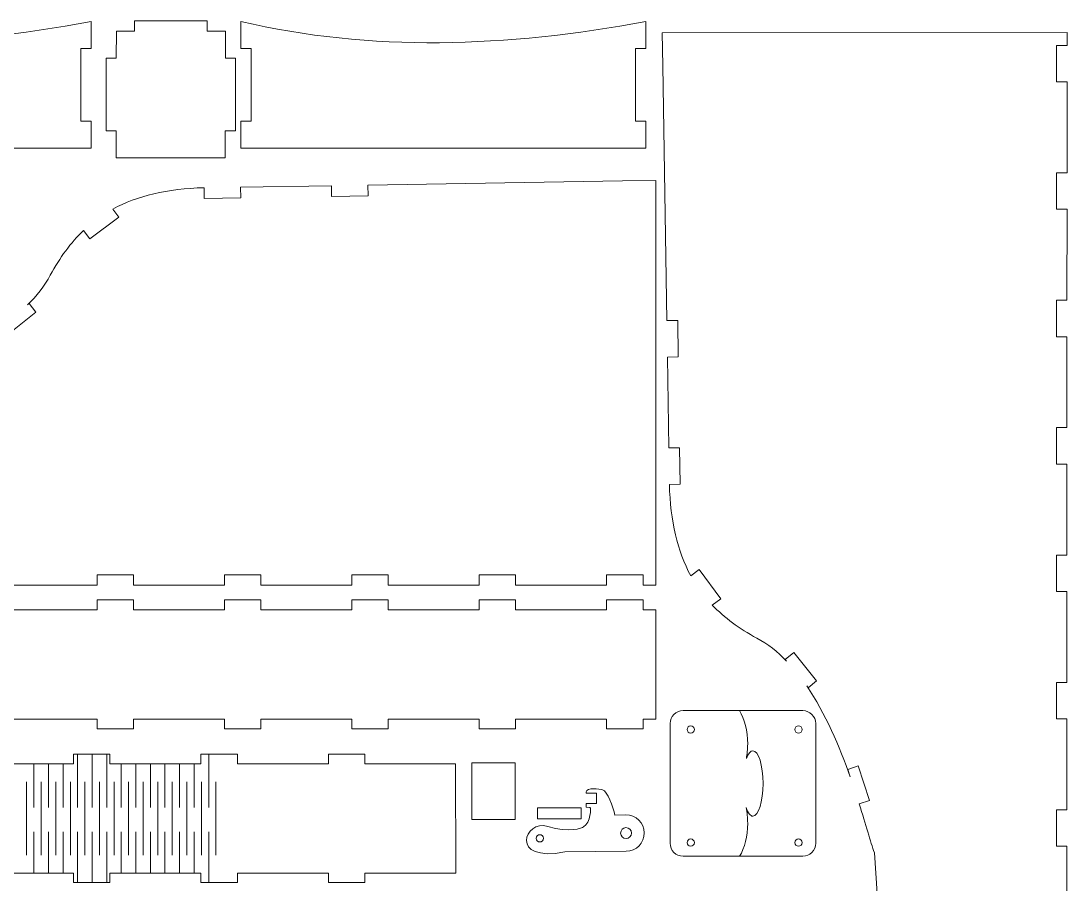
# Model space of a CAD drawing. Header units: centimetres. Extents: x 174 to 233.9, y -148 to -98.3.
# Drawn here: x 203.2 to 231.94, y -122.04 to -98.32 of the extents above; entities that cross this region are included whole.
import ezdxf

# ---------------------------------------------------------------- set-up
doc = ezdxf.new("R2010")
doc.units = ezdxf.units.CM
doc.header["$MEASUREMENT"] = 0
doc.layers.add('layer 1', color=7, linetype='Continuous')

msp = doc.modelspace()

# ---------------------------------------------------------------- linework, layer by layer
at = {"layer": 'layer 1', "color": 250, "lineweight": 20}
for centre in [(221.59988, -117.79003), (224.56321, -117.79003), (221.59988, -120.89889), (224.56321, -120.89889)]:
    msp.add_ellipse(centre, major_axis=(0, 0.1), ratio=1, dxfattribs=at)
for points, knots in [([(194.00359, -101.81517), (194.00359, -101.81517), (194.00359, -101.07532), (194.00359, -101.07532), (194.00359, -101.07532), (194.00359, -101.07532), (194.28359, -101.07532), (194.28359, -101.07532), (194.28359, -101.07532), (194.28359, -101.07532), (194.28359, -99.07532), (194.28359, -99.07532), (194.28359, -99.07532), (194.28359, -99.07532), (194.00359, -99.07532), (194.00359, -99.07532), (194.00359, -99.07532), (194.00359, -99.07532), (194.00359, -98.3359), (194.00359, -98.3359), (194.00359, -98.3359), (197.56015, -99.17202), (201.29053, -99.05204), (205.12932, -98.3359), (205.12932, -98.3359), (205.12932, -98.3359), (205.12932, -99.07532), (205.12932, -99.07532), (205.12932, -99.07532), (205.12932, -99.07532), (204.84707, -99.07532), (204.84707, -99.07532), (204.84707, -99.07532), (204.84707, -99.07532), (204.84707, -101.07532), (204.84707, -101.07532), (204.84707, -101.07532), (204.84707, -101.07532), (205.12932, -101.07532), (205.12932, -101.07532), (205.12932, -101.07532), (205.12932, -101.07532), (205.12932, -101.81517), (205.12932, -101.81517), (205.12932, -101.81517), (205.12932, -101.81517), (194.00359, -101.81517), (194.00359, -101.81517)], [0, 0, 0, 0, 0.07692308, 0.07692308, 0.07692308, 0.07692308, 0.15384615, 0.15384615, 0.15384615, 0.15384615, 0.23076923, 0.23076923, 0.23076923, 0.23076923, 0.30769231, 0.30769231, 0.30769231, 0.30769231, 0.38461538, 0.38461538, 0.38461538, 0.38461538, 0.46153846, 0.46153846, 0.46153846, 0.46153846, 0.53846154, 0.53846154, 0.53846154, 0.53846154, 0.61538462, 0.61538462, 0.61538462, 0.61538462, 0.69230769, 0.69230769, 0.69230769, 0.69230769, 0.76923077, 0.76923077, 0.76923077, 0.76923077, 0.84615385, 0.84615385, 0.84615385, 0.84615385, 1, 1, 1, 1]), ([(205.81914, -98.60005), (205.81914, -98.60005), (206.3145, -98.60005), (206.3145, -98.60005), (206.3145, -98.60005), (206.3145, -98.60005), (206.3145, -98.32005), (206.3145, -98.32005), (206.3145, -98.32005), (206.3145, -98.32005), (208.3145, -98.32005), (208.3145, -98.32005), (208.3145, -98.32005), (208.3145, -98.32005), (208.3145, -98.60005), (208.3145, -98.60005), (208.3145, -98.60005), (208.3145, -98.60005), (208.8145, -98.60005), (208.8145, -98.60005), (208.8145, -98.60005), (208.8145, -98.60005), (208.81351, -99.33991), (208.81351, -99.33991), (208.81351, -99.33991), (208.81351, -99.33991), (209.09217, -99.33991), (209.09217, -99.33991), (209.09217, -99.33991), (209.09217, -99.33991), (209.09217, -101.33991), (209.09217, -101.33991), (209.09217, -101.33991), (209.09217, -101.33991), (208.81084, -101.33991), (208.81084, -101.33991), (208.81084, -101.33991), (208.81084, -101.33991), (208.80985, -102.07976), (208.80985, -102.07976), (208.80985, -102.07976), (208.80985, -102.07976), (205.8145, -102.07976), (205.8145, -102.07976), (205.8145, -102.07976), (205.8145, -102.07976), (205.81549, -101.33991), (205.81549, -101.33991), (205.81549, -101.33991), (205.81549, -101.33991), (205.53682, -101.33991), (205.53682, -101.33991), (205.53682, -101.33991), (205.53682, -101.33991), (205.53682, -99.33991), (205.53682, -99.33991), (205.53682, -99.33991), (205.53682, -99.33991), (205.81815, -99.33991), (205.81815, -99.33991), (205.81815, -99.33991), (205.81815, -99.33991), (205.81914, -98.60005), (205.81914, -98.60005)], [0, 0, 0, 0, 0.05882353, 0.05882353, 0.05882353, 0.05882353, 0.11764706, 0.11764706, 0.11764706, 0.11764706, 0.17647059, 0.17647059, 0.17647059, 0.17647059, 0.23529412, 0.23529412, 0.23529412, 0.23529412, 0.29411765, 0.29411765, 0.29411765, 0.29411765, 0.35294118, 0.35294118, 0.35294118, 0.35294118, 0.41176471, 0.41176471, 0.41176471, 0.41176471, 0.47058824, 0.47058824, 0.47058824, 0.47058824, 0.52941176, 0.52941176, 0.52941176, 0.52941176, 0.58823529, 0.58823529, 0.58823529, 0.58823529, 0.64705882, 0.64705882, 0.64705882, 0.64705882, 0.70588235, 0.70588235, 0.70588235, 0.70588235, 0.76470588, 0.76470588, 0.76470588, 0.76470588, 0.82352941, 0.82352941, 0.82352941, 0.82352941, 0.88235294, 0.88235294, 0.88235294, 0.88235294, 1, 1, 1, 1]), ([(209.2436, -101.81517), (209.2436, -101.81517), (209.2436, -101.07532), (209.2436, -101.07532), (209.2436, -101.07532), (209.2436, -101.07532), (209.5236, -101.07532), (209.5236, -101.07532), (209.5236, -101.07532), (209.5236, -101.07532), (209.5236, -99.07532), (209.5236, -99.07532), (209.5236, -99.07532), (209.5236, -99.07532), (209.2436, -99.07532), (209.2436, -99.07532), (209.2436, -99.07532), (209.2436, -99.07532), (209.2436, -98.3359), (209.2436, -98.3359), (209.2436, -98.3359), (212.80016, -99.17202), (216.53054, -99.05204), (220.36933, -98.3359), (220.36933, -98.3359), (220.36933, -98.3359), (220.36933, -99.07532), (220.36933, -99.07532), (220.36933, -99.07532), (220.36933, -99.07532), (220.08708, -99.07532), (220.08708, -99.07532), (220.08708, -99.07532), (220.08708, -99.07532), (220.08708, -101.07532), (220.08708, -101.07532), (220.08708, -101.07532), (220.08708, -101.07532), (220.36933, -101.07532), (220.36933, -101.07532), (220.36933, -101.07532), (220.36933, -101.07532), (220.36933, -101.81517), (220.36933, -101.81517), (220.36933, -101.81517), (220.36933, -101.81517), (209.2436, -101.81517), (209.2436, -101.81517)], [0, 0, 0, 0, 0.07692308, 0.07692308, 0.07692308, 0.07692308, 0.15384615, 0.15384615, 0.15384615, 0.15384615, 0.23076923, 0.23076923, 0.23076923, 0.23076923, 0.30769231, 0.30769231, 0.30769231, 0.30769231, 0.38461538, 0.38461538, 0.38461538, 0.38461538, 0.46153846, 0.46153846, 0.46153846, 0.46153846, 0.53846154, 0.53846154, 0.53846154, 0.53846154, 0.61538462, 0.61538462, 0.61538462, 0.61538462, 0.69230769, 0.69230769, 0.69230769, 0.69230769, 0.76923077, 0.76923077, 0.76923077, 0.76923077, 0.84615385, 0.84615385, 0.84615385, 0.84615385, 1, 1, 1, 1]), ([(220.82976, -99.55668), (220.82976, -99.55668), (220.81477, -98.6442), (220.81477, -98.6442), (220.81477, -98.6442), (220.81477, -98.6442), (231.9405, -98.64188), (231.9405, -98.64188), (231.9405, -98.64188), (231.9405, -98.64188), (231.94037, -98.99676), (231.94037, -98.99676)], [0, 0, 0, 0, 0.25, 0.25, 0.25, 0.25, 0.5, 0.5, 0.5, 0.5, 1, 1, 1, 1]), ([(231.94002, -99.99676), (231.94002, -99.99676), (231.65261, -99.99676), (231.65261, -99.99676), (231.65261, -99.99676), (231.65261, -99.99676), (231.65261, -98.99676), (231.65261, -98.99676), (231.65261, -98.99676), (231.65261, -98.99676), (231.94037, -98.99676), (231.94037, -98.99676)], [0, 0, 0, 0, 0.25, 0.25, 0.25, 0.25, 0.5, 0.5, 0.5, 0.5, 1, 1, 1, 1]), ([(231.93877, -103.49676), (231.93877, -103.49676), (231.65261, -103.49676), (231.65261, -103.49676), (231.65261, -103.49676), (231.65261, -103.49676), (231.65261, -102.49676), (231.65261, -102.49676), (231.65261, -102.49676), (231.65261, -102.49676), (231.93913, -102.49676), (231.93913, -102.49676)], [0, 0, 0, 0, 0.25, 0.25, 0.25, 0.25, 0.5, 0.5, 0.5, 0.5, 1, 1, 1, 1]), ([(209.23055, -102.89089), (209.23055, -102.89089), (209.2349, -103.18307), (209.2349, -103.18307), (209.2349, -103.18307), (209.2349, -103.18307), (208.23501, -103.19797), (208.23501, -103.19797), (208.23501, -103.19797), (208.23501, -103.19797), (208.23061, -102.90241), (208.23061, -102.90241)], [0, 0, 0, 0, 0.25, 0.25, 0.25, 0.25, 0.5, 0.5, 0.5, 0.5, 1, 1, 1, 1]), ([(212.73008, -102.8334), (212.73008, -102.8334), (212.73451, -103.13093), (212.73451, -103.13093), (212.73451, -103.13093), (212.73451, -103.13093), (211.73462, -103.14582), (211.73462, -103.14582), (211.73462, -103.14582), (211.73462, -103.14582), (211.73021, -102.84982), (211.73021, -102.84982)], [0, 0, 0, 0, 0.25, 0.25, 0.25, 0.25, 0.5, 0.5, 0.5, 0.5, 1, 1, 1, 1]), ([(219.72929, -102.71841), (219.72929, -102.71841), (220.64177, -102.70342), (220.64177, -102.70342), (220.64177, -102.70342), (220.64177, -102.70342), (220.64409, -113.82915), (220.64409, -113.82915), (220.64409, -113.82915), (220.64409, -113.82915), (220.28921, -113.82902), (220.28921, -113.82902)], [0, 0, 0, 0, 0.25, 0.25, 0.25, 0.25, 0.5, 0.5, 0.5, 0.5, 1, 1, 1, 1]), ([(205.72144, -103.48982), (205.72144, -103.48982), (205.88979, -103.71664), (205.88979, -103.71664), (205.88979, -103.71664), (205.88979, -103.71664), (205.08678, -104.31262), (205.08678, -104.31262), (205.08678, -104.31262), (205.08678, -104.31262), (204.91435, -104.08029), (204.91435, -104.08029)], [0, 0, 0, 0, 0.25, 0.25, 0.25, 0.25, 0.5, 0.5, 0.5, 0.5, 1, 1, 1, 1]), ([(203.37417, -106.12416), (203.62968, -105.87686), (203.8454, -105.60587), (204.00494, -105.30869), (204.00494, -105.30869), (204.26707, -104.8204), (204.56627, -104.41289), (204.91435, -104.08029)], [0, 0, 0, 0, 0.33333333, 0.33333333, 0.33333333, 0.33333333, 1, 1, 1, 1]), ([(231.93753, -106.99676), (231.93753, -106.99676), (231.65261, -106.99676), (231.65261, -106.99676), (231.65261, -106.99676), (231.65261, -106.99676), (231.65261, -105.99676), (231.65261, -105.99676), (231.65261, -105.99676), (231.65261, -105.99676), (231.93788, -105.99676), (231.93788, -105.99676)], [0, 0, 0, 0, 0.25, 0.25, 0.25, 0.25, 0.5, 0.5, 0.5, 0.5, 1, 1, 1, 1]), ([(203.37417, -106.12416), (203.37417, -106.12416), (203.42099, -106.08641), (203.42099, -106.08641), (203.42099, -106.08641), (203.42099, -106.08641), (203.60927, -106.31996), (203.60927, -106.31996), (203.60927, -106.31996), (203.60927, -106.31996), (202.83076, -106.94759), (202.83076, -106.94759), (202.83076, -106.94759), (202.83076, -106.94759), (202.64247, -106.71404), (202.64247, -106.71404), (202.64247, -106.71404), (202.64247, -106.71404), (202.6914, -106.67459), (202.6914, -106.67459)], [0, 0, 0, 0, 0.16666667, 0.16666667, 0.16666667, 0.16666667, 0.33333333, 0.33333333, 0.33333333, 0.33333333, 0.5, 0.5, 0.5, 0.5, 0.66666667, 0.66666667, 0.66666667, 0.66666667, 1, 1, 1, 1]), ([(220.94475, -106.55589), (220.94475, -106.55589), (221.24228, -106.55146), (221.24228, -106.55146), (221.24228, -106.55146), (221.24228, -106.55146), (221.25717, -107.55135), (221.25717, -107.55135), (221.25717, -107.55135), (221.25717, -107.55135), (220.96117, -107.55576), (220.96117, -107.55576)], [0, 0, 0, 0, 0.25, 0.25, 0.25, 0.25, 0.5, 0.5, 0.5, 0.5, 1, 1, 1, 1]), ([(231.93628, -110.49676), (231.93628, -110.49676), (231.65261, -110.49676), (231.65261, -110.49676), (231.65261, -110.49676), (231.65261, -110.49676), (231.65261, -109.49676), (231.65261, -109.49676), (231.65261, -109.49676), (231.65261, -109.49676), (231.93664, -109.49676), (231.93664, -109.49676)], [0, 0, 0, 0, 0.25, 0.25, 0.25, 0.25, 0.5, 0.5, 0.5, 0.5, 1, 1, 1, 1]), ([(221.00224, -110.05542), (221.00224, -110.05542), (221.29442, -110.05107), (221.29442, -110.05107), (221.29442, -110.05107), (221.29442, -110.05107), (221.30932, -111.05096), (221.30932, -111.05096), (221.30932, -111.05096), (221.30932, -111.05096), (221.01376, -111.05536), (221.01376, -111.05536)], [0, 0, 0, 0, 0.25, 0.25, 0.25, 0.25, 0.5, 0.5, 0.5, 0.5, 1, 1, 1, 1]), ([(231.93504, -113.99676), (231.93504, -113.99676), (231.65261, -113.99676), (231.65261, -113.99676), (231.65261, -113.99676), (231.65261, -113.99676), (231.65261, -112.99676), (231.65261, -112.99676), (231.65261, -112.99676), (231.65261, -112.99676), (231.93539, -112.99676), (231.93539, -112.99676)], [0, 0, 0, 0, 0.25, 0.25, 0.25, 0.25, 0.5, 0.5, 0.5, 0.5, 1, 1, 1, 1]), ([(221.60117, -113.56453), (221.60117, -113.56453), (221.82799, -113.39618), (221.82799, -113.39618), (221.82799, -113.39618), (221.82799, -113.39618), (222.42397, -114.19919), (222.42397, -114.19919), (222.42397, -114.19919), (222.42397, -114.19919), (222.19164, -114.37162), (222.19164, -114.37162)], [0, 0, 0, 0, 0.25, 0.25, 0.25, 0.25, 0.5, 0.5, 0.5, 0.5, 1, 1, 1, 1]), ([(205.28921, -113.82369), (205.28921, -113.82369), (205.28921, -113.54126), (205.28921, -113.54126), (205.28921, -113.54126), (205.28921, -113.54126), (206.28921, -113.54126), (206.28921, -113.54126), (206.28921, -113.54126), (206.28921, -113.54126), (206.28921, -113.82404), (206.28921, -113.82404)], [0, 0, 0, 0, 0.25, 0.25, 0.25, 0.25, 0.5, 0.5, 0.5, 0.5, 1, 1, 1, 1]), ([(208.78921, -113.82493), (208.78921, -113.82493), (208.78921, -113.54126), (208.78921, -113.54126), (208.78921, -113.54126), (208.78921, -113.54126), (209.78921, -113.54126), (209.78921, -113.54126), (209.78921, -113.54126), (209.78921, -113.54126), (209.78921, -113.82529), (209.78921, -113.82529)], [0, 0, 0, 0, 0.25, 0.25, 0.25, 0.25, 0.5, 0.5, 0.5, 0.5, 1, 1, 1, 1]), ([(212.28921, -113.82618), (212.28921, -113.82618), (212.28921, -113.54126), (212.28921, -113.54126), (212.28921, -113.54126), (212.28921, -113.54126), (213.28921, -113.54126), (213.28921, -113.54126), (213.28921, -113.54126), (213.28921, -113.54126), (213.28921, -113.82653), (213.28921, -113.82653)], [0, 0, 0, 0, 0.25, 0.25, 0.25, 0.25, 0.5, 0.5, 0.5, 0.5, 1, 1, 1, 1]), ([(215.78921, -113.82742), (215.78921, -113.82742), (215.78921, -113.54126), (215.78921, -113.54126), (215.78921, -113.54126), (215.78921, -113.54126), (216.78921, -113.54126), (216.78921, -113.54126), (216.78921, -113.54126), (216.78921, -113.54126), (216.78921, -113.82778), (216.78921, -113.82778)], [0, 0, 0, 0, 0.25, 0.25, 0.25, 0.25, 0.5, 0.5, 0.5, 0.5, 1, 1, 1, 1]), ([(219.28921, -113.82867), (219.28921, -113.82867), (219.28921, -113.54126), (219.28921, -113.54126), (219.28921, -113.54126), (219.28921, -113.54126), (220.28921, -113.54126), (220.28921, -113.54126), (220.28921, -113.54126), (220.28921, -113.54126), (220.28921, -113.82902), (220.28921, -113.82902)], [0, 0, 0, 0, 0.25, 0.25, 0.25, 0.25, 0.5, 0.5, 0.5, 0.5, 1, 1, 1, 1]), ([(205.28921, -114.50661), (205.28921, -114.50661), (205.28921, -114.22661), (205.28921, -114.22661), (205.28921, -114.22661), (205.28921, -114.22661), (206.28921, -114.22661), (206.28921, -114.22661), (206.28921, -114.22661), (206.28921, -114.22661), (206.28921, -114.50661), (206.28921, -114.50661)], [0, 0, 0, 0, 0.25, 0.25, 0.25, 0.25, 0.5, 0.5, 0.5, 0.5, 1, 1, 1, 1]), ([(208.78921, -114.50661), (208.78921, -114.50661), (208.78921, -114.22661), (208.78921, -114.22661), (208.78921, -114.22661), (208.78921, -114.22661), (209.78921, -114.22661), (209.78921, -114.22661), (209.78921, -114.22661), (209.78921, -114.22661), (209.78921, -114.50661), (209.78921, -114.50661)], [0, 0, 0, 0, 0.25, 0.25, 0.25, 0.25, 0.5, 0.5, 0.5, 0.5, 1, 1, 1, 1]), ([(212.28921, -114.50661), (212.28921, -114.50661), (212.28921, -114.22661), (212.28921, -114.22661), (212.28921, -114.22661), (212.28921, -114.22661), (213.28921, -114.22661), (213.28921, -114.22661), (213.28921, -114.22661), (213.28921, -114.22661), (213.28921, -114.50661), (213.28921, -114.50661)], [0, 0, 0, 0, 0.25, 0.25, 0.25, 0.25, 0.5, 0.5, 0.5, 0.5, 1, 1, 1, 1]), ([(215.78921, -114.50661), (215.78921, -114.50661), (215.78921, -114.22661), (215.78921, -114.22661), (215.78921, -114.22661), (215.78921, -114.22661), (216.78921, -114.22661), (216.78921, -114.22661), (216.78921, -114.22661), (216.78921, -114.22661), (216.78921, -114.50661), (216.78921, -114.50661)], [0, 0, 0, 0, 0.25, 0.25, 0.25, 0.25, 0.5, 0.5, 0.5, 0.5, 1, 1, 1, 1]), ([(219.28921, -114.50661), (219.28921, -114.50661), (219.28921, -114.22661), (219.28921, -114.22661), (219.28921, -114.22661), (219.28921, -114.22661), (220.28921, -114.22661), (220.28921, -114.22661), (220.28921, -114.22661), (220.28921, -114.22661), (220.28921, -114.50661), (220.28921, -114.50661)], [0, 0, 0, 0, 0.25, 0.25, 0.25, 0.25, 0.5, 0.5, 0.5, 0.5, 1, 1, 1, 1]), ([(224.23551, -115.9118), (223.98821, -115.65629), (223.71722, -115.44057), (223.42004, -115.28103), (223.42004, -115.28103), (222.93175, -115.0189), (222.52424, -114.7197), (222.19164, -114.37162)], [0, 0, 0, 0, 0.33333333, 0.33333333, 0.33333333, 0.33333333, 1, 1, 1, 1]), ([(220.28921, -114.50661), (220.28921, -114.50661), (220.64409, -114.50661), (220.64409, -114.50661), (220.64409, -114.50661), (220.64409, -114.50661), (220.64409, -117.50661), (220.64409, -117.50661), (220.64409, -117.50661), (220.64409, -117.50661), (220.28921, -117.50661), (220.28921, -117.50661)], [0, 0, 0, 0, 0.25, 0.25, 0.25, 0.25, 0.5, 0.5, 0.5, 0.5, 1, 1, 1, 1]), ([(224.23551, -115.9118), (224.23551, -115.9118), (224.19776, -115.86498), (224.19776, -115.86498), (224.19776, -115.86498), (224.19776, -115.86498), (224.43131, -115.6767), (224.43131, -115.6767), (224.43131, -115.6767), (224.43131, -115.6767), (225.05894, -116.45521), (225.05894, -116.45521), (225.05894, -116.45521), (225.05894, -116.45521), (224.82539, -116.6435), (224.82539, -116.6435), (224.82539, -116.6435), (224.82539, -116.6435), (224.78594, -116.59457), (224.78594, -116.59457)], [0, 0, 0, 0, 0.16666667, 0.16666667, 0.16666667, 0.16666667, 0.33333333, 0.33333333, 0.33333333, 0.33333333, 0.5, 0.5, 0.5, 0.5, 0.66666667, 0.66666667, 0.66666667, 0.66666667, 1, 1, 1, 1]), ([(231.93395, -117.49676), (231.93395, -117.49676), (231.65261, -117.49676), (231.65261, -117.49676), (231.65261, -117.49676), (231.65261, -117.49676), (231.65261, -116.49676), (231.65261, -116.49676), (231.65261, -116.49676), (231.65261, -116.49676), (231.93415, -116.49676), (231.93415, -116.49676)], [0, 0, 0, 0, 0.25, 0.25, 0.25, 0.25, 0.5, 0.5, 0.5, 0.5, 1, 1, 1, 1]), ([(206.28921, -117.50661), (206.28921, -117.50661), (206.28921, -117.7768), (206.28921, -117.7768), (206.28921, -117.7768), (206.28921, -117.7768), (205.28921, -117.7768), (205.28921, -117.7768), (205.28921, -117.7768), (205.28921, -117.7768), (205.28921, -117.50661), (205.28921, -117.50661)], [0, 0, 0, 0, 0.25, 0.25, 0.25, 0.25, 0.5, 0.5, 0.5, 0.5, 1, 1, 1, 1]), ([(209.78921, -117.50661), (209.78921, -117.50661), (209.78921, -117.7768), (209.78921, -117.7768), (209.78921, -117.7768), (209.78921, -117.7768), (208.78921, -117.7768), (208.78921, -117.7768), (208.78921, -117.7768), (208.78921, -117.7768), (208.78921, -117.50661), (208.78921, -117.50661)], [0, 0, 0, 0, 0.25, 0.25, 0.25, 0.25, 0.5, 0.5, 0.5, 0.5, 1, 1, 1, 1]), ([(213.28921, -117.50661), (213.28921, -117.50661), (213.28921, -117.7768), (213.28921, -117.7768), (213.28921, -117.7768), (213.28921, -117.7768), (212.28921, -117.7768), (212.28921, -117.7768), (212.28921, -117.7768), (212.28921, -117.7768), (212.28921, -117.50661), (212.28921, -117.50661)], [0, 0, 0, 0, 0.25, 0.25, 0.25, 0.25, 0.5, 0.5, 0.5, 0.5, 1, 1, 1, 1]), ([(216.78921, -117.50661), (216.78921, -117.50661), (216.78921, -117.7768), (216.78921, -117.7768), (216.78921, -117.7768), (216.78921, -117.7768), (215.78921, -117.7768), (215.78921, -117.7768), (215.78921, -117.7768), (215.78921, -117.7768), (215.78921, -117.50661), (215.78921, -117.50661)], [0, 0, 0, 0, 0.25, 0.25, 0.25, 0.25, 0.5, 0.5, 0.5, 0.5, 1, 1, 1, 1]), ([(220.28921, -117.50661), (220.28921, -117.50661), (220.28921, -117.7768), (220.28921, -117.7768), (220.28921, -117.7768), (220.28921, -117.7768), (219.28921, -117.7768), (219.28921, -117.7768), (219.28921, -117.7768), (219.28921, -117.7768), (219.28921, -117.50661), (219.28921, -117.50661)], [0, 0, 0, 0, 0.25, 0.25, 0.25, 0.25, 0.5, 0.5, 0.5, 0.5, 1, 1, 1, 1]), ([(221.38798, -117.27342), (221.38798, -117.27342), (224.67932, -117.27342), (224.67932, -117.27342), (224.67932, -117.27342), (224.87421, -117.27342), (225.03365, -117.43286), (225.03365, -117.62774), (225.03365, -117.62774), (225.03365, -117.62774), (225.03365, -120.9191), (225.03365, -120.9191), (225.03365, -120.9191), (225.03365, -121.11397), (224.87421, -121.27342), (224.67932, -121.27342), (224.67932, -121.27342), (224.67932, -121.27342), (221.38798, -121.27342), (221.38798, -121.27342), (221.38798, -121.27342), (221.19308, -121.27342), (221.03365, -121.11397), (221.03365, -120.9191), (221.03365, -120.9191), (221.03365, -120.9191), (221.03365, -117.62774), (221.03365, -117.62774), (221.03365, -117.62774), (221.03365, -117.43286), (221.19308, -117.27342), (221.38798, -117.27342)], [0, 0, 0, 0, 0.11111111, 0.11111111, 0.11111111, 0.11111111, 0.22222222, 0.22222222, 0.22222222, 0.22222222, 0.33333333, 0.33333333, 0.33333333, 0.33333333, 0.44444444, 0.44444444, 0.44444444, 0.44444444, 0.55555556, 0.55555556, 0.55555556, 0.55555556, 0.66666667, 0.66666667, 0.66666667, 0.66666667, 0.77777778, 0.77777778, 0.77777778, 0.77777778, 1, 1, 1, 1]), ([(222.93649, -117.27342), (223.07642, -117.49765), (223.1647, -117.82587), (223.1647, -118.19154), (223.1647, -118.19154), (223.1647, -118.33133), (223.1518, -118.46566), (223.12805, -118.59077)], [0, 0, 0, 0, 0.33333333, 0.33333333, 0.33333333, 0.33333333, 1, 1, 1, 1]), ([(223.12805, -118.59077), (223.17665, -118.45556), (223.23988, -118.37384), (223.30898, -118.37384), (223.30898, -118.37384), (223.46241, -118.37384), (223.58679, -118.7766), (223.58679, -119.27342), (223.58679, -119.27342), (223.58679, -119.77024), (223.46241, -120.173), (223.30898, -120.173), (223.30898, -120.173), (223.23704, -120.173), (223.17148, -120.08446), (223.12214, -119.93919)], [0, 0, 0, 0, 0.2, 0.2, 0.2, 0.2, 0.4, 0.4, 0.4, 0.4, 0.6, 0.6, 0.6, 0.6, 1, 1, 1, 1]), ([(204.64409, -118.73684), (204.64409, -118.73684), (204.64409, -118.46837), (204.64409, -118.46837), (204.64409, -118.46837), (204.64409, -118.46837), (205.64409, -118.46837), (205.64409, -118.46837), (205.64409, -118.46837), (205.64409, -118.46837), (205.64409, -118.73684), (205.64409, -118.73684)], [0, 0, 0, 0, 0.25, 0.25, 0.25, 0.25, 0.5, 0.5, 0.5, 0.5, 1, 1, 1, 1]), ([(208.14409, -118.73684), (208.14409, -118.73684), (208.14409, -118.46837), (208.14409, -118.46837), (208.14409, -118.46837), (208.14409, -118.46837), (209.14409, -118.46837), (209.14409, -118.46837), (209.14409, -118.46837), (209.14409, -118.46837), (209.14409, -118.73684), (209.14409, -118.73684)], [0, 0, 0, 0, 0.25, 0.25, 0.25, 0.25, 0.5, 0.5, 0.5, 0.5, 1, 1, 1, 1]), ([(211.64409, -118.73684), (211.64409, -118.73684), (211.64409, -118.46837), (211.64409, -118.46837), (211.64409, -118.46837), (211.64409, -118.46837), (212.64409, -118.46837), (212.64409, -118.46837), (212.64409, -118.46837), (212.64409, -118.46837), (212.64409, -118.73684), (212.64409, -118.73684)], [0, 0, 0, 0, 0.25, 0.25, 0.25, 0.25, 0.5, 0.5, 0.5, 0.5, 1, 1, 1, 1]), ([(212.64409, -118.73684), (212.64409, -118.73684), (215.13852, -118.73684), (215.13852, -118.73684), (215.13852, -118.73684), (215.13852, -118.73684), (215.14409, -121.73684), (215.14409, -121.73684)], [0, 0, 0, 0, 0.33333333, 0.33333333, 0.33333333, 0.33333333, 1, 1, 1, 1]), ([(215.58372, -118.71068), (215.58372, -118.71068), (216.77372, -118.71068), (216.77372, -118.71068), (216.77372, -118.71068), (216.77372, -118.71068), (216.77372, -120.26068), (216.77372, -120.26068), (216.77372, -120.26068), (216.77372, -120.26068), (215.58372, -120.26068), (215.58372, -120.26068), (215.58372, -120.26068), (215.58372, -120.26068), (215.58372, -118.71068), (215.58372, -118.71068)], [0, 0, 0, 0, 0.2, 0.2, 0.2, 0.2, 0.4, 0.4, 0.4, 0.4, 0.6, 0.6, 0.6, 0.6, 1, 1, 1, 1]), ([(225.98176, -119.09539), (225.98176, -119.09539), (225.91257, -118.88763), (225.91257, -118.88763), (225.91257, -118.88763), (225.91257, -118.88763), (226.1972, -118.79284), (226.1972, -118.79284), (226.1972, -118.79284), (226.1972, -118.79284), (226.51315, -119.74162), (226.51315, -119.74162), (226.51315, -119.74162), (226.51315, -119.74162), (226.22864, -119.83636), (226.22864, -119.83636)], [0, 0, 0, 0, 0.2, 0.2, 0.2, 0.2, 0.4, 0.4, 0.4, 0.4, 0.6, 0.6, 0.6, 0.6, 1, 1, 1, 1]), ([(218.72807, -119.54506), (218.72807, -119.54506), (219.01045, -119.54506), (219.01045, -119.54506), (219.01045, -119.54506), (219.01045, -119.54506), (219.01045, -119.82506), (219.01045, -119.82506), (219.01045, -119.82506), (219.01045, -119.82506), (218.72632, -119.82506), (218.72632, -119.82506)], [0, 0, 0, 0, 0.25, 0.25, 0.25, 0.25, 0.5, 0.5, 0.5, 0.5, 1, 1, 1, 1]), ([(219.81776, -120.13743), (219.81776, -120.13743), (219.51929, -120.14106), (219.51929, -120.14106), (219.51929, -120.14106), (219.46271, -119.92002), (219.3074, -119.48793), (219.17993, -119.44651), (219.17993, -119.44651), (219.10676, -119.42274), (218.72909, -119.38068), (218.72832, -119.50509), (218.72832, -119.50509), (218.72832, -119.50509), (218.72807, -119.54506), (218.72807, -119.54506)], [0, 0, 0, 0, 0.2, 0.2, 0.2, 0.2, 0.4, 0.4, 0.4, 0.4, 0.6, 0.6, 0.6, 0.6, 1, 1, 1, 1]), ([(218.72632, -119.82506), (218.72632, -119.82506), (218.72569, -119.92541), (218.72569, -119.92541), (218.72569, -119.92541), (218.72569, -119.92541), (218.8285, -119.93307), (218.8285, -119.93307), (218.8285, -119.93307), (218.8791, -119.93683), (218.84559, -120.34911), (218.65571, -120.46854), (218.65571, -120.46854), (218.61407, -120.49473), (218.26509, -120.6451), (217.67026, -120.45442), (217.67026, -120.45442), (217.04017, -120.25243), (216.59144, -121.4541), (218.14491, -121.15644), (218.14491, -121.15644), (218.14491, -121.15644), (219.82909, -121.13736), (219.82909, -121.13736)], [0, 0, 0, 0, 0.14285714, 0.14285714, 0.14285714, 0.14285714, 0.28571429, 0.28571429, 0.28571429, 0.28571429, 0.42857143, 0.42857143, 0.42857143, 0.42857143, 0.57142857, 0.57142857, 0.57142857, 0.57142857, 0.71428571, 0.71428571, 0.71428571, 0.71428571, 1, 1, 1, 1]), ([(226.72358, -122.29568), (226.72358, -122.29568), (226.64592, -121.1774), (226.64592, -121.1774), (226.64592, -121.1774), (226.54121, -120.88008), (226.40713, -120.40054), (226.22864, -119.83636)], [0, 0, 0, 0, 0.33333333, 0.33333333, 0.33333333, 0.33333333, 1, 1, 1, 1]), ([(217.38982, -120.24184), (217.38982, -120.24184), (217.38982, -119.94184), (217.38982, -119.94184), (217.38982, -119.94184), (217.38982, -119.94184), (218.58982, -119.94184), (218.58982, -119.94184), (218.58982, -119.94184), (218.58982, -119.94184), (218.58982, -120.24184), (218.58982, -120.24184), (218.58982, -120.24184), (218.58982, -120.24184), (217.38982, -120.24184), (217.38982, -120.24184)], [0, 0, 0, 0, 0.2, 0.2, 0.2, 0.2, 0.4, 0.4, 0.4, 0.4, 0.6, 0.6, 0.6, 0.6, 1, 1, 1, 1]), ([(219.81776, -120.13744), (220.09388, -120.13429), (220.32027, -120.35561), (220.32339, -120.63173), (220.32339, -120.63173), (220.32652, -120.90786), (220.10521, -121.13424), (219.82909, -121.13736)], [0, 0, 0, 0, 0.33333333, 0.33333333, 0.33333333, 0.33333333, 1, 1, 1, 1]), ([(223.12214, -119.93919), (223.14964, -120.0727), (223.1647, -120.21726), (223.1647, -120.36821), (223.1647, -120.36821), (223.1647, -120.72693), (223.07975, -121.04959), (222.94442, -121.27342)], [0, 0, 0, 0, 0.33333333, 0.33333333, 0.33333333, 0.33333333, 1, 1, 1, 1]), ([(231.93468, -120.99676), (231.93468, -120.99676), (231.65261, -120.99676), (231.65261, -120.99676), (231.65261, -120.99676), (231.65261, -120.99676), (231.65261, -119.99676), (231.65261, -119.99676), (231.65261, -119.99676), (231.65261, -119.99676), (231.93447, -119.99676), (231.93447, -119.99676)], [0, 0, 0, 0, 0.25, 0.25, 0.25, 0.25, 0.5, 0.5, 0.5, 0.5, 1, 1, 1, 1]), ([(217.4537, -120.68202), (217.50893, -120.68139), (217.55419, -120.72566), (217.55482, -120.78085), (217.55482, -120.78085), (217.55545, -120.83611), (217.51119, -120.88138), (217.45596, -120.88201), (217.45596, -120.88201), (217.40074, -120.88263), (217.35546, -120.83838), (217.35484, -120.78315), (217.35484, -120.78315), (217.35421, -120.72792), (217.39846, -120.68264), (217.4537, -120.68202)], [0, 0, 0, 0, 0.2, 0.2, 0.2, 0.2, 0.4, 0.4, 0.4, 0.4, 0.6, 0.6, 0.6, 0.6, 1, 1, 1, 1]), ([(219.82172, -120.48741), (219.90456, -120.48647), (219.97247, -120.55286), (219.97341, -120.63569), (219.97341, -120.63569), (219.97435, -120.71853), (219.90795, -120.78644), (219.82512, -120.78739), (219.82512, -120.78739), (219.74228, -120.78832), (219.67437, -120.72193), (219.67344, -120.63909), (219.67344, -120.63909), (219.67249, -120.55626), (219.73887, -120.48834), (219.82172, -120.48741)], [0, 0, 0, 0, 0.2, 0.2, 0.2, 0.2, 0.4, 0.4, 0.4, 0.4, 0.6, 0.6, 0.6, 0.6, 1, 1, 1, 1]), ([(205.64409, -121.73684), (205.64409, -121.73684), (205.64409, -121.99629), (205.64409, -121.99629), (205.64409, -121.99629), (205.64409, -121.99629), (204.64409, -121.99629), (204.64409, -121.99629), (204.64409, -121.99629), (204.64409, -121.99629), (204.64409, -121.73684), (204.64409, -121.73684)], [0, 0, 0, 0, 0.25, 0.25, 0.25, 0.25, 0.5, 0.5, 0.5, 0.5, 1, 1, 1, 1]), ([(209.14409, -121.73684), (209.14409, -121.73684), (209.14409, -121.99629), (209.14409, -121.99629), (209.14409, -121.99629), (209.14409, -121.99629), (208.14409, -121.99629), (208.14409, -121.99629), (208.14409, -121.99629), (208.14409, -121.99629), (208.14409, -121.73684), (208.14409, -121.73684)], [0, 0, 0, 0, 0.25, 0.25, 0.25, 0.25, 0.5, 0.5, 0.5, 0.5, 1, 1, 1, 1]), ([(212.64409, -121.73684), (212.64409, -121.73684), (212.64409, -121.99629), (212.64409, -121.99629), (212.64409, -121.99629), (212.64409, -121.99629), (211.64409, -121.99629), (211.64409, -121.99629), (211.64409, -121.99629), (211.64409, -121.99629), (211.64409, -121.73684), (211.64409, -121.73684)], [0, 0, 0, 0, 0.25, 0.25, 0.25, 0.25, 0.5, 0.5, 0.5, 0.5, 1, 1, 1, 1])]:
    msp.add_open_spline(points, degree=3, knots=knots, dxfattribs=at)
for points in [[(220.94475, -106.55589), (220.94475, -106.55589), (220.82976, -99.55668), (220.82976, -99.55668)], [(231.94002, -99.99676), (231.94002, -99.99676), (231.93913, -102.49676), (231.93913, -102.49676)], [(209.23055, -102.89089), (209.23055, -102.89089), (211.73021, -102.84983), (211.73021, -102.84983)], [(212.73008, -102.8334), (212.73008, -102.8334), (219.72929, -102.71841), (219.72929, -102.71841)], [(205.72144, -103.48982), (206.3959, -103.12157), (207.21621, -102.93374), (208.23061, -102.90241)], [(231.93877, -103.49676), (231.93877, -103.49676), (231.93788, -105.99676), (231.93788, -105.99676)], [(231.93753, -106.99676), (231.93753, -106.99676), (231.93664, -109.49676), (231.93664, -109.49676)], [(221.00224, -110.05542), (221.00224, -110.05542), (220.96118, -107.55576), (220.96118, -107.55576)], [(231.93628, -110.49676), (231.93628, -110.49676), (231.93539, -112.99676), (231.93539, -112.99676)], [(221.60117, -113.56453), (221.23292, -112.89007), (221.04509, -112.06976), (221.01376, -111.05536)], [(205.28921, -113.82369), (205.28921, -113.82369), (202.78921, -113.8228), (202.78921, -113.8228)], [(208.78921, -113.82493), (208.78921, -113.82493), (206.28921, -113.82404), (206.28921, -113.82404)], [(212.28921, -113.82618), (212.28921, -113.82618), (209.78921, -113.82529), (209.78921, -113.82529)], [(215.78921, -113.82742), (215.78921, -113.82742), (213.28921, -113.82653), (213.28921, -113.82653)], [(219.28921, -113.82867), (219.28921, -113.82867), (216.78921, -113.82778), (216.78921, -113.82778)], [(231.93504, -113.99676), (231.93504, -113.99676), (231.93415, -116.49676), (231.93415, -116.49676)], [(202.78921, -114.50661), (202.78921, -114.50661), (205.28921, -114.50661), (205.28921, -114.50661)], [(206.28921, -114.50661), (206.28921, -114.50661), (208.78921, -114.50661), (208.78921, -114.50661)], [(209.78921, -114.50661), (209.78921, -114.50661), (212.28921, -114.50661), (212.28921, -114.50661)], [(213.28921, -114.50661), (213.28921, -114.50661), (215.78921, -114.50661), (215.78921, -114.50661)], [(216.78921, -114.50661), (216.78921, -114.50661), (219.28921, -114.50661), (219.28921, -114.50661)], [(225.98176, -119.09539), (225.68768, -118.26227), (225.30139, -117.34892), (224.78594, -116.59456)], [(205.28921, -117.50661), (205.28921, -117.50661), (202.78921, -117.50661), (202.78921, -117.50661)], [(208.78921, -117.50661), (208.78921, -117.50661), (206.28921, -117.50661), (206.28921, -117.50661)], [(212.28921, -117.50661), (212.28921, -117.50661), (209.78921, -117.50661), (209.78921, -117.50661)], [(215.78921, -117.50661), (215.78921, -117.50661), (213.28921, -117.50661), (213.28921, -117.50661)], [(219.28921, -117.50661), (219.28921, -117.50661), (216.78921, -117.50661), (216.78921, -117.50661)], [(231.93395, -117.49676), (231.93395, -117.49676), (231.93447, -119.99676), (231.93447, -119.99676)], [(204.75511, -118.46837), (204.75511, -118.46837), (204.75511, -119.93066), (204.75511, -119.93066)], [(205.15519, -118.46837), (205.15519, -118.46837), (205.15519, -119.93066), (205.15519, -119.93066)], [(205.55527, -118.46837), (205.55527, -118.46837), (205.55527, -119.93066), (205.55527, -119.93066)], [(208.35583, -118.46837), (208.35583, -118.46837), (208.35583, -119.93066), (208.35583, -119.93066)], [(202.14409, -118.73684), (202.14409, -118.73684), (204.64409, -118.73684), (204.64409, -118.73684)], [(203.55487, -118.73684), (203.55487, -118.73684), (203.55487, -119.93066), (203.55487, -119.93066)], [(203.95495, -118.73684), (203.95495, -118.73684), (203.95495, -119.93066), (203.95495, -119.93066)], [(204.35503, -118.73684), (204.35503, -118.73684), (204.35503, -119.93066), (204.35503, -119.93066)], [(205.64409, -118.73684), (205.64409, -118.73684), (208.14409, -118.73684), (208.14409, -118.73684)], [(205.95535, -118.73684), (205.95535, -118.73684), (205.95535, -119.93066), (205.95535, -119.93066)], [(206.35543, -118.73684), (206.35543, -118.73684), (206.35543, -119.93066), (206.35543, -119.93066)], [(206.75551, -118.73684), (206.75551, -118.73684), (206.75551, -119.93066), (206.75551, -119.93066)], [(207.15559, -118.73684), (207.15559, -118.73684), (207.15559, -119.93066), (207.15559, -119.93066)], [(207.55567, -118.73684), (207.55567, -118.73684), (207.55567, -119.93066), (207.55567, -119.93066)], [(207.95575, -118.73684), (207.95575, -118.73684), (207.95575, -119.93066), (207.95575, -119.93066)], [(209.14409, -118.73684), (209.14409, -118.73684), (211.64409, -118.73684), (211.64409, -118.73684)], [(203.35483, -119.22787), (203.35483, -119.22787), (203.35483, -121.24863), (203.35483, -121.24863)], [(203.75491, -119.22787), (203.75491, -119.22787), (203.75491, -121.24863), (203.75491, -121.24863)], [(204.15499, -119.22787), (204.15499, -119.22787), (204.15499, -121.24863), (204.15499, -121.24863)], [(204.55507, -119.22787), (204.55507, -119.22787), (204.55507, -121.24863), (204.55507, -121.24863)], [(204.95515, -119.22787), (204.95515, -119.22787), (204.95515, -121.24863), (204.95515, -121.24863)], [(205.35523, -119.22787), (205.35523, -119.22787), (205.35523, -121.24863), (205.35523, -121.24863)], [(205.75531, -119.22787), (205.75531, -119.22787), (205.75531, -121.24863), (205.75531, -121.24863)], [(206.15539, -119.22787), (206.15539, -119.22787), (206.15539, -121.24863), (206.15539, -121.24863)], [(206.55547, -119.22787), (206.55547, -119.22787), (206.55547, -121.24863), (206.55547, -121.24863)], [(206.95555, -119.22787), (206.95555, -119.22787), (206.95555, -121.24863), (206.95555, -121.24863)], [(207.35563, -119.22787), (207.35563, -119.22787), (207.35563, -121.24863), (207.35563, -121.24863)], [(207.75571, -119.22787), (207.75571, -119.22787), (207.75571, -121.24863), (207.75571, -121.24863)], [(208.15579, -119.22787), (208.15579, -119.22787), (208.15579, -121.24863), (208.15579, -121.24863)], [(208.55587, -119.22787), (208.55587, -119.22787), (208.55587, -121.24863), (208.55587, -121.24863)], [(203.55487, -120.607), (203.55487, -120.607), (203.55487, -121.73684), (203.55487, -121.73684)], [(203.95495, -120.607), (203.95495, -120.607), (203.95495, -121.73684), (203.95495, -121.73684)], [(204.35503, -120.607), (204.35503, -120.607), (204.35503, -121.73684), (204.35503, -121.73684)], [(204.75511, -120.607), (204.75511, -120.607), (204.75511, -121.99629), (204.75511, -121.99629)], [(205.15519, -120.607), (205.15519, -120.607), (205.15519, -121.99629), (205.15519, -121.99629)], [(205.55527, -120.607), (205.55527, -120.607), (205.55527, -121.99629), (205.55527, -121.99629)], [(205.95535, -120.607), (205.95535, -120.607), (205.95535, -121.73684), (205.95535, -121.73684)], [(206.35543, -120.607), (206.35543, -120.607), (206.35543, -121.73684), (206.35543, -121.73684)], [(206.75551, -120.607), (206.75551, -120.607), (206.75551, -121.73684), (206.75551, -121.73684)], [(207.15559, -120.607), (207.15559, -120.607), (207.15559, -121.73684), (207.15559, -121.73684)], [(207.55567, -120.607), (207.55567, -120.607), (207.55567, -121.73684), (207.55567, -121.73684)], [(207.95575, -120.607), (207.95575, -120.607), (207.95575, -121.73684), (207.95575, -121.73684)], [(208.35583, -120.607), (208.35583, -120.607), (208.35583, -121.99629), (208.35583, -121.99629)], [(231.93468, -120.99676), (231.93468, -120.99676), (231.93519, -123.49676), (231.93519, -123.49676)], [(204.64409, -121.73684), (204.64409, -121.73684), (202.14409, -121.73684), (202.14409, -121.73684)], [(208.14409, -121.73684), (208.14409, -121.73684), (205.64409, -121.73684), (205.64409, -121.73684)], [(211.64409, -121.73684), (211.64409, -121.73684), (209.14409, -121.73684), (209.14409, -121.73684)], [(215.14409, -121.73684), (215.14409, -121.73684), (212.64409, -121.73684), (212.64409, -121.73684)]]:
    msp.add_open_spline(points, degree=3, dxfattribs=at)

doc.saveas('drawing.dxf')
